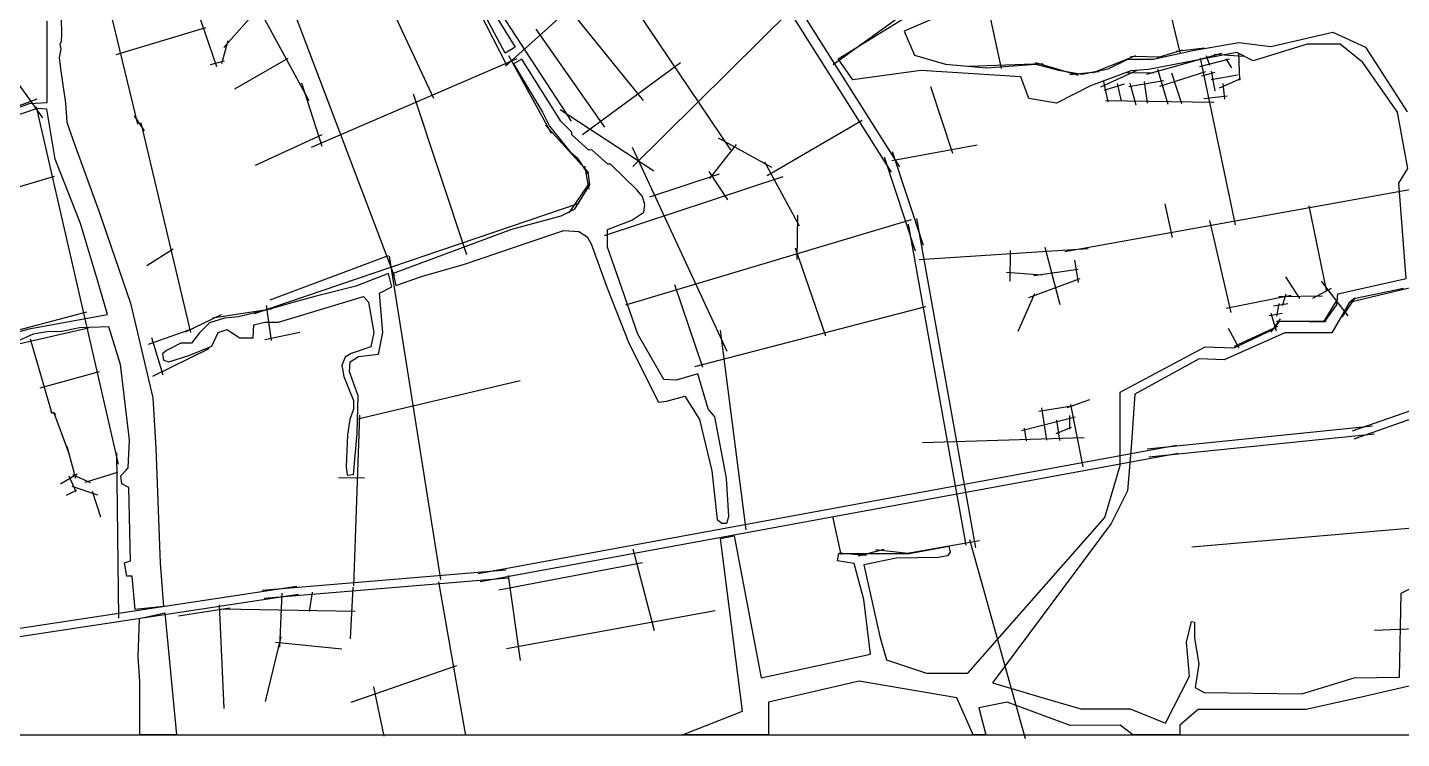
# Model space of a CAD drawing. Header units: metres. Extents: x -7974 to 833, y -42 to 4604.
# Drawn here: x -4147 to -919, y -22 to 1648 of the extents above; entities that cross this region are included whole.
import ezdxf

# ---------------------------------------------------------------- set-up
doc = ezdxf.new("R2010")
doc.units = ezdxf.units.M
doc.header["$MEASUREMENT"] = 0
for name, color, linetype in [('图框', 6, 'Continuous'), ('水网', 141, 'Continuous'), ('路网', 2, 'Continuous')]:
    doc.layers.add(name, color=color, linetype=linetype)

msp = doc.modelspace()

# ---------------------------------------------------------------- linework, layer by layer
at = {"layer": '图框'}
msp.add_lwpolyline([(-7256.6, 4552.8), (-7256.6, -13.6), (223.5, -13.6), (223.5, 4552.8), (-7256.6, 4552.8)], dxfattribs=at)
at = {"layer": '水网'}
for points in [[(-3252.3, 2003.7), (-3240.6, 1997.2), (-3204.7, 1935.3), (-3173.6, 1881.7), (-3094.4, 1753.3), (-3001.1, 1602.1), (-3024.9, 1588.2), (-3113.1, 1755), (-3194.4, 1894.8), (-3223.3, 1927.2), (-3251.6, 1995.4), (-3252.3, 2003.7)], [(-1981.7, 1685), (-2087.5, 1639.3), (-2063.1, 1582.9), (-1990.3, 1562.4), (-1894, 1553.5), (-1777.6, 1562.2), (-1724.5, 1548.4), (-1669.2, 1538.3), (-1607.6, 1551.3), (-1561.9, 1573.9), (-1502.4, 1573.9), (-1409.2, 1594.4), (-1300.9, 1613.3), (-1225.7, 1603.5), (-1080.1, 1637), (-1003.6, 1601.8), (-905.1, 1450.1)], [(-4235.5, 1436.6), (-4142.5, 1469.4), (-4101, 1471.7), (-4100.8, 1663.3)], [(-4068, 1671.6), (-4067.3, 1632), (-4068.2, 1614.7), (-4068.2, 1614.7), (-4071.4, 1609.3), (-4069.2, 1597.4), (-4072.9, 1577.8), (-4070.8, 1557.1), (-4065.7, 1524.4), (-4058, 1470.8), (-4055.1, 1426), (-4041.1, 1384.9), (-3978, 1213.2), (-3905.2, 1000.6), (-3853.1, 778.4), (-3846.1, 659.8), (-3835.7, 389.9), (-3827.8, 288.1), (-3894.2, 280.7), (-3901.6, 358.9), (-3914, 358.9), (-3919.8, 390.5), (-3905.1, 395.3), (-3908.9, 567.5), (-3926.1, 576), (-3927.9, 594.5), (-3916.4, 607.1), (-3910.5, 613.4), (-3907.6, 678.3), (-3928.6, 856.6), (-3956.4, 944.6), (-4025.1, 942.8), (-4069.7, 932.9), (-4096.1, 934), (-4134.1, 927.7), (-4172.7, 910.3)], [(-887.4, 104), (-1009.9, 75.7), (-1142.4, 45.6), (-1396.3, 45.6), (-1439.6, 9.2), (-1439.6, -13.6), (-1550.3, -13.6), (-1580, 8.7), (-1697, 8.5), (-1845.3, 63.3), (-1911.5, 49.8), (-1895.7, -13.6), (-1925.3, -13.6), (-1963.4, 73.5), (-2193.2, 112.8), (-2406.2, 63.4), (-2406.2, -13.6), (-2608.1, -13.6), (-2467.1, 41.8), (-2518.9, 448), (-2486.9, 454.1), (-2423.5, 120.4), (-2166.3, 176), (-2181.8, 304.6), (-2205.1, 388.8), (-2244.2, 394.9), (-2241.2, 412.2), (-2075.3, 412.2), (-1982.3, 429.3), (-1979.6, 415.7), (-1985.8, 407), (-2007.6, 403.2), (-2106, 401.8), (-2182.1, 385.7), (-2144.3, 217), (-2129, 162.8), (-2034.7, 131.4), (-1937.4, 131.4), (-1615.5, 496.9), (-1580, 619.3), (-1580, 791.8), (-1380.4, 898.1), (-1311.9, 895.7), (-1219.3, 939.7), (-1204.8, 959), (-1099.5, 956.5), (-1070.7, 996.9), (-1067.9, 1022.6), (-907.5, 1058.5), (-925.3, 1282.2), (-903.9, 1317.1), (-927.9, 1449.3), (-1009.9, 1566.3), (-1063.1, 1609.4), (-1140.3, 1609.4), (-1267.3, 1569.8), (-1306, 1589.9), (-1512.9, 1549.5), (-1555, 1546.2), (-1649.3, 1511), (-1729.7, 1470.3), (-1794.5, 1481.4), (-1813.4, 1532.7), (-2048.2, 1547.4), (-2208.1, 1525.7), (-2242.3, 1574.5), (-2089.6, 1668.6)], [(-3288.3, 1070.6), (-3282.1, 1041.8), (-3221.7, 1062.9), (-3120.6, 1092.2), (-2963.8, 1145.6), (-2887.1, 1171.2), (-2851.7, 1169.2), (-2832.6, 1156.7), (-2823, 1139.7), (-2784.6, 1033.9), (-2733.4, 905.3), (-2664.5, 768.3), (-2646, 770.3), (-2602.6, 782.2), (-2568.4, 727.1), (-2539.5, 606.3), (-2526.4, 492.5), (-2516, 483.6), (-2503.9, 483.6), (-2499.6, 499.1), (-2505.1, 589.4), (-2532.2, 733.6), (-2547.6, 752.2), (-2572.3, 834.2), (-2622.8, 819.6), (-2652.4, 821.4), (-2713.1, 928), (-2762.7, 1069.6), (-2784.7, 1132.3), (-2784.7, 1173.6), (-2727.6, 1195.8), (-2698.7, 1214.6), (-2697, 1232.2), (-2702.2, 1251.4), (-2715.7, 1266.5), (-2777.3, 1327.2), (-2783.5, 1327.2), (-2821.5, 1360.8), (-2828.2, 1359.9), (-2868.4, 1395.7), (-2868.4, 1402.7), (-2894, 1428.5), (-2985.7, 1573.9), (-3005.2, 1562.6), (-2937.1, 1449.5), (-2920.8, 1416.2), (-2888.4, 1376.3), (-2871.9, 1356), (-2855.8, 1341.7), (-2829.9, 1302.8), (-2827, 1278.3), (-2862.7, 1221), (-2894.4, 1204.9), (-3009.8, 1173.8), (-3288.3, 1070.6)], [(-4201.7, 924.6), (-4139.7, 940.8), (-3959.7, 974.1), (-3983.3, 1054.6), (-4023.2, 1188.1), (-4082.4, 1339.1), (-4102.3, 1456.6), (-4124.7, 1457.7), (-4343.2, 1383.5)], [(-3830.1, 881.8), (-3828.2, 866.7), (-3815.5, 863), (-3768.5, 877.8), (-3714.4, 899.6), (-3699.4, 932), (-3678.3, 938.8), (-3658.4, 925.7), (-3648.4, 919.1), (-3622.5, 919.1), (-3617, 919.2), (-3615.9, 949.6), (-3589.6, 955.9), (-3557.8, 955.9), (-3357.9, 1016.3), (-3346.1, 1002.8), (-3333.2, 932), (-3340.5, 897.6), (-3386.5, 882.1), (-3400.7, 873.4), (-3408.5, 853.8), (-3404.1, 828.5), (-3393.1, 801.2), (-3381.2, 771.6), (-3381.3, 751.6), (-3390.2, 727.3), (-3395.4, 691), (-3398.3, 616.2), (-3395.9, 596.3), (-3381.5, 598), (-3373.1, 694.6), (-3370.2, 783.1), (-3390.9, 839.3), (-3388.8, 863), (-3369.8, 875.1), (-3322.9, 881), (-3312.7, 931.7), (-3320.5, 1024.2), (-3291.5, 1038.6), (-3298.8, 1070.6), (-3375.7, 1040.9), (-3472.5, 1016.6), (-3535.1, 998.7), (-3586.9, 983.9), (-3651.4, 968.4), (-3684.2, 965.1), (-3719.7, 954.7), (-3733.7, 940.6), (-3743.3, 931.1), (-3762.1, 906.7), (-3786.8, 906.6), (-3820.5, 889.5), (-3830.1, 881.8)], [(-914.2, 1034.9), (-1030.3, 1010.9), (-1041.8, 1001.4), (-1082.5, 930.5), (-1192.9, 930.5), (-1335, 867.7), (-1393.8, 870.1), (-1545.5, 787), (-1553.1, 673.2), (-1558.6, 605.6), (-1562.4, 559.3), (-1600.7, 482.7), (-1879.9, 108.2), (-1750.5, 70.3), (-1672.5, 47.4), (-1556.6, 47.4), (-1473.2, 13.5), (-1416.8, 124.2), (-1423.7, 204.3), (-1412.3, 252.7), (-1404.9, 251), (-1404.9, 214.3), (-1395.1, 152.6), (-1403.9, 97.6), (-1382.4, 85.8), (-1152.7, 82.7), (-1029.8, 120.3), (-923.6, 121.9), (-919.4, 319.4), (-820.6, 368.8)], [(-3883.9, 259.5), (-3824.3, 272.6), (-3797.1, -13.6), (-3883.1, -13.6), (-3883.1, 111.5), (-3887.3, 169.8), (-3883.9, 259.5)]]:
    msp.add_lwpolyline(points, dxfattribs=at)
at = {"layer": '路网'}
for p, q in [((-2717.6, 2301.2), (-2098.4, 1321)), ((-2736.8, 2288.4), (-2117.6, 1308.2)), ((-3252.8, 2017.4), (-2870.1, 1427.9)), ((-2943, 2024.1), (-2495.1, 1361.1)), ((-3426.1, 1983.9), (-3193.7, 1481.9)), ((-3024.4, 1557.2), (-2539.6, 1997.2)), ((-3595.8, 1882.3), (-3285.4, 1065)), ((-3184.9, 1880.5), (-3021.8, 1560.5)), ((-1920.6, 1837.5), (-1859.1, 1551.9)), ((-3786.3, 1798.4), (-3703.5, 1556.8)), ((-3962.4, 1724.7), (-3888.7, 1420.9)), ((-3601, 1686.3), (-3486.3, 1476.8)), ((-2884.5, 1703.8), (-2700.5, 1476.6)), ((-2725.2, 1321.8), (-2351.4, 1691.7)), ((-2254.5, 1561.3), (-2086, 1682.7)), ((-1466, 1699.9), (-1439.5, 1589.6)), ((-3938.7, 1585), (-3728.2, 1648.1)), ((-3686.2, 1601.1), (-3625.4, 1669.5)), ((-3690.6, 1563.7), (-3675.8, 1617.7)), ((-2952.6, 1644.6), (-2791.9, 1413.9)), ((-4227.3, 1596.3), (-4112.4, 1435.8)), ((-3017.2, 1582.4), (-2916.8, 1400.3)), ((-1644.9, 1542.1), (-1542.8, 1582.6)), ((-1517.1, 1538.5), (-1340.8, 1587.8)), ((-1492, 1578), (-1432.4, 1596)), ((-1448.3, 1592.8), (-1381.6, 1600.2)), ((-1377.7, 1582.6), (-1370, 1560)), ((-1359.1, 1585.4), (-1289.5, 1580.9)), ((-1301.8, 1587.8), (-1299.3, 1524.2)), ((-3717.7, 1561.4), (-3684.7, 1570.3)), ((-3660.2, 1504.1), (-3534.6, 1576.1)), ((-3480.1, 1367.3), (-2996.4, 1575.8)), ((-2843.6, 1396.8), (-2612.6, 1566.3)), ((-1935.4, 1557.6), (-1761.1, 1563.4)), ((-1778.4, 1565.7), (-1678.8, 1536.1)), ((-1555.3, 1580.7), (-1478.8, 1579.2)), ((-1492.4, 1550.1), (-1467.9, 1468.4)), ((-1392.9, 1556.6), (-1322.6, 1574.6)), ((-1392.1, 1576.2), (-1309.5, 1184.5)), ((-1331.3, 1574.6), (-1318.3, 1553.2)), ((-3503.5, 1518), (-3455.4, 1369.5)), ((-1698.3, 1537.6), (-1628.9, 1545.1)), ((-1625.2, 1508.9), (-1539.8, 1547.9)), ((-1618.8, 1521.2), (-1608.5, 1473.4)), ((-1563.5, 1542.9), (-1500.8, 1541.5)), ((-1559.3, 1509.8), (-1477.2, 1523.5)), ((-1523.4, 1521.3), (-1516.6, 1470.8)), ((-1486.2, 1510.5), (-1378.4, 1544.9)), ((-1459.2, 1541.8), (-1435.9, 1470)), ((-1388, 1534.9), (-1356.7, 1543.3)), ((-1366.3, 1526.3), (-1304, 1536.8)), ((-1365.7, 1545.8), (-1357, 1499.3)), ((-1346.7, 1506.4), (-1295.9, 1528.6)), ((-3241, 1492.2), (-3115.6, 1114.8)), ((-2025.7, 1509.4), (-1973.8, 1352.9)), ((-1617.1, 1501), (-1569.9, 1516)), ((-1586.5, 1516.9), (-1577.4, 1474.8)), ((-1557.1, 1517.2), (-1543.1, 1466.4)), ((-1382.8, 1481.8), (-1328, 1487.7)), ((-1338.4, 1516.8), (-1334.4, 1479.8)), ((-4793.9, 1230.1), (-4124.8, 1480.5)), ((-4127.2, 1462.1), (-3934.5, 622)), ((-2896, 1455.3), (-2675.7, 1311.6)), ((-1614.4, 1476.8), (-1359.1, 1472.9)), ((-3896.9, 1441), (-3873.1, 1405.4)), ((-3881, 1424.5), (-3764.2, 931.5)), ((-2408.9, 1300.4), (-2186.1, 1430.2)), ((-3611.8, 1325.2), (-3454.7, 1396.6)), ((-2929.8, 1419), (-2828.1, 1306.7)), ((-2524.2, 1389.1), (-2398.8, 1320.2)), ((-2726.6, 1367.2), (-2503.9, 888)), ((-2544.3, 1293.2), (-2481, 1373.6)), ((-2116.4, 1335.7), (-1915.8, 1372.4)), ((-2115.4, 1356.8), (-2042.3, 1136.5)), ((-1709.6, 1122.3), (-378.8, 1361.4)), ((-2415.2, 1332.9), (-2334.3, 1181.9)), ((-2134.6, 1344.1), (-2061.5, 1123.7)), ((-4250.9, 1249.6), (-4084.2, 1298.7)), ((-2838.8, 1322.7), (-2828.7, 1268.7)), ((-2791.9, 1159.3), (-2371.4, 1298.5)), ((-2684.7, 1250.5), (-2521.5, 1304.1)), ((-2546.1, 1310.3), (-2502.7, 1243.1)), ((-2874.5, 1212.7), (-2826.9, 1282.2)), ((-3614.1, 976), (-2851.2, 1235.6)), ((-1474.8, 1234.1), (-1457.4, 1154.7)), ((-1136.4, 1228.9), (-1095.8, 1031.4)), ((-2741.3, 996.4), (-2069.9, 1197.3)), ((-2338.2, 1207.1), (-2339.3, 1102.8)), ((-2058.7, 1199.2), (-1919.6, 425.7)), ((-1370.1, 1195.1), (-1319.7, 978.8)), ((-2077.9, 1186.4), (-1942.3, 432.2)), ((-2343.5, 1130.4), (-2272.4, 923.7)), ((-1756.7, 1132.3), (-1721.8, 997.8)), ((-3867, 1089), (-3805, 1127.9)), ((-3577.3, 1008.4), (-3299.1, 1112.5)), ((-3297.3, 1110.8), (-3177.2, 351.4)), ((-2052.2, 1103.5), (-1655.1, 1128.7)), ((-1837.9, 1124.3), (-1838.8, 1052)), ((-1686.9, 1101.7), (-1678.4, 1049)), ((-1846.8, 1073.4), (-1763.7, 1067.2)), ((-1782.9, 1065.8), (-1678.3, 1080.6)), ((-2627.4, 1044.6), (-2561.3, 849.9)), ((-1794.5, 1014.1), (-1673.4, 1058.3)), ((-1190.9, 1062.5), (-1158.6, 1011.6)), ((-1126.7, 1012.1), (-1083.1, 1035.6)), ((-1107.3, 1052.4), (-1045.1, 970.5)), ((-1041.5, 1002.7), (-887.7, 1039.4)), ((-1819.7, 934.8), (-1780.5, 1023.5)), ((-1330.6, 988.6), (-1178.2, 1019.4)), ((-1206.6, 1016), (-1104.2, 1017.5)), ((-1190.4, 1021.9), (-1199.3, 994.5)), ((-1100.8, 956.8), (-1068.4, 1011.1)), ((-1057.8, 967.8), (-1027.9, 1013.4)), ((-4235.8, 919.8), (-4007.8, 980.3)), ((-3775.8, 933.3), (-3691.2, 973.7)), ((-3712.7, 966), (-3574.3, 987)), ((-3586.8, 995.2), (-3575.1, 913)), ((-2578.9, 852.1), (-2036.2, 992.7)), ((-1229.6, 971.4), (-1199.3, 976.8)), ((-1225.7, 977.3), (-1213.5, 935.2)), ((-1219.4, 994), (-1186, 999.8)), ((-1207.1, 999.8), (-1212.5, 970)), ((-4214.3, 895.1), (-4003.9, 942.6)), ((-3863.3, 904.2), (-3756.3, 941.6)), ((-2520, 937.4), (-2459.6, 467.7)), ((-1325.7, 942.1), (-1300.7, 896)), ((-1311, 899.5), (-1209.6, 946.5)), ((-1225.2, 932.8), (-1202.7, 964.1)), ((-1212.5, 958.2), (-1095.9, 958.2)), ((-4140.8, 916.7), (-4090.3, 741.1)), ((-3856.3, 920.1), (-3829.4, 832.5)), ((-3589.7, 915.2), (-3507.5, 932.8)), ((-3852.7, 828.9), (-3720.5, 894.2)), ((-4117.3, 801.6), (-3978.4, 840)), ((-3371, 728.8), (-2990, 818.5)), ((-1033.8, 700.6), (-700.9, 817.5)), ((-1029.7, 681.9), (-696.8, 798.8)), ((-4093.9, 746.4), (-4080.7, 740)), ((-4086.5, 745.6), (-4049.1, 645.9)), ((-1770.9, 746.7), (-1688.9, 760)), ((-1764.3, 754.3), (-1753.2, 678.6)), ((-1704, 755.8), (-1651.3, 774.3)), ((-1696.7, 762.6), (-1667.8, 615.8)), ((-3380.6, 336.2), (-3366.3, 737.7)), ((-1811.9, 701.7), (-1685.7, 733.8)), ((-1729, 725.9), (-1722.5, 677.5)), ((-1698.5, 737), (-1698.5, 704.5)), ((-1516.2, 658.1), (-986.6, 712.5)), ((-2044, 672.9), (-1664.2, 685.2)), ((-1805.1, 707.1), (-1800.8, 676.9)), ((-1730.4, 694), (-1694.3, 709.1)), ((-1512.1, 639.4), (-982.5, 693.8)), ((-4054.7, 664.5), (-4034.9, 589.4)), ((-3932.7, 260.2), (-3937.8, 649)), ((-3088.1, 365.1), (-1447.5, 666.8)), ((-3084, 346.4), (-1443.4, 648.1)), ((-4070.2, 575.9), (-4030.8, 599.2)), ((-4050.2, 595), (-4033.5, 558.3)), ((-4041.7, 598.2), (-4000, 578.9)), ((-4012, 580.3), (-3934.8, 603.3)), ((-3416.8, 591.2), (-3355.3, 590.4)), ((-4056, 549.7), (-4032, 561.5)), ((-4043.5, 570.5), (-3982.8, 550.2)), ((-3995.6, 559), (-3976, 498.9)), ((-2255.7, 499), (-2236.1, 410)), ((-1411.5, 428.1), (-701.3, 489.7)), ((-2724.9, 423), (-2674.9, 231.3)), ((-2194.8, 406.8), (-2134.2, 422.3)), ((-2154.7, 421.8), (-2071.4, 412.6)), ((-2089.2, 411.6), (-1910, 442.9)), ((-1933.6, 445.2), (-1802.7, -22.3)), ((-3039.9, 326.7), (-2702.6, 390.9)), ((-2241, 414.1), (-2175.8, 408.3)), ((-3595.6, 326.4), (-3022.2, 374.3)), ((-3591.5, 307.7), (-3018.1, 355.6)), ((-3017.9, 360.7), (-2989.5, 160.7)), ((-4540, 180.2), (-3514.3, 335.5)), ((-3382.8, 333.4), (-3388.8, 212)), ((-3181.7, 345.6), (-3117.9, -15.3)), ((-4535.9, 161.5), (-3510.2, 316.8)), ((-3696.9, 291.4), (-3685.9, 48.5)), ((-3549.9, 319.4), (-3555.3, 192.6)), ((-3484.7, 276.1), (-3477.7, 321.5)), ((-3792.3, 265.9), (-3671.8, 284.4)), ((-3691.1, 282.5), (-3377.8, 277.2)), ((-3022, 189.4), (-2531.3, 278.6)), ((-982.3, 232), (-706.1, 244.5)), ((-3588.4, 64.4), (-3551.5, 216.6)), ((-3565, 204.3), (-3408.6, 188.2)), ((-3387.1, 63.4), (-3138.3, 149.2)), ((-3334, 98.8), (-3310.1, -17.1))]:
    msp.add_line(p, q, dxfattribs=at)

doc.saveas('drawing.dxf')
